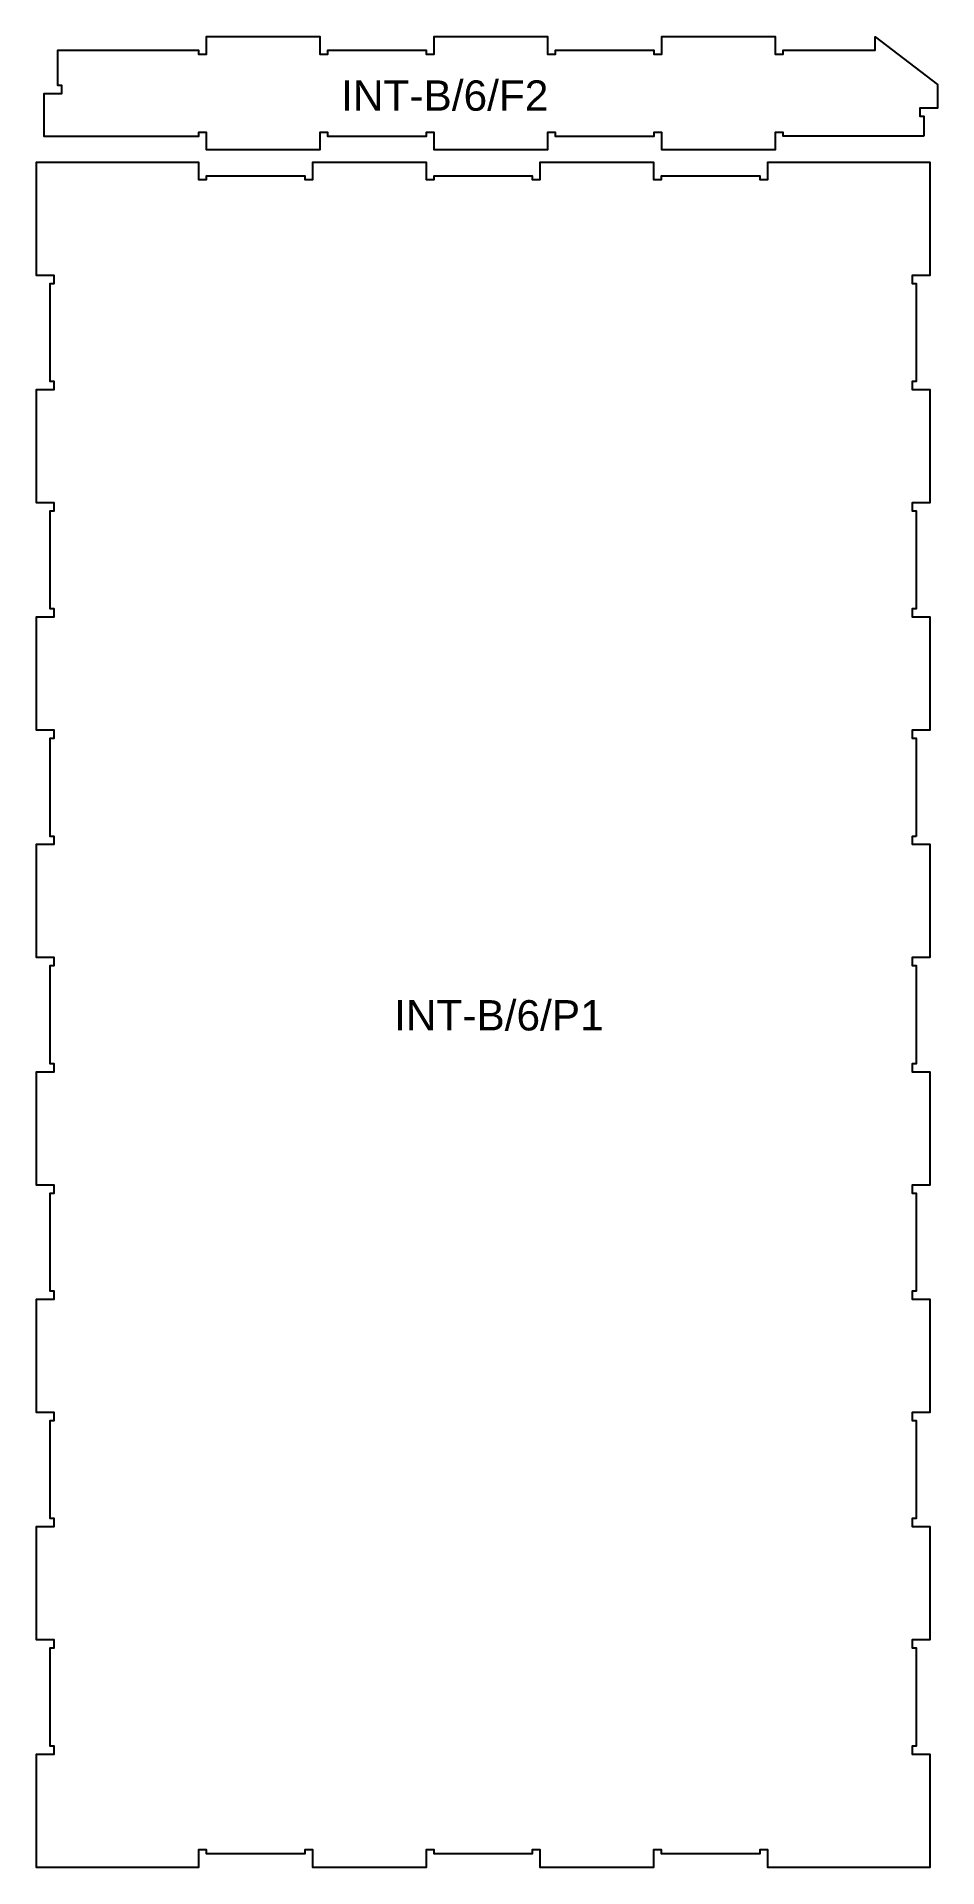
# Model space of a CAD drawing. Header units: millimetres. Extents: x 111 to 1299, y 145 to 2560.
import ezdxf

# ---------------------------------------------------------------- set-up
doc = ezdxf.new("R2010")
doc.units = ezdxf.units.MM
doc.layers.add('1_ANYTOOL_1MMDEEP_INSIDE', color=2, linetype='Continuous', true_color=0xffff00)
doc.layers.add('6_ANYTOOL_CUTTHROUGH_OUTSI', color=5, linetype='Continuous', true_color=0x0000ff)
doc.styles.add('textstyle11', font='standard')
doc.styles.add('textstyle12', font='standard')

msp = doc.modelspace()

# ---------------------------------------------------------------- linework, layer by layer
at = {"layer": '6_ANYTOOL_CUTTHROUGH_OUTSI'}
for points in [[(1281.1, 2428.6), (1095.6, 2428.6), (1095.6, 2433.5), (1085.1, 2433.5), (1085.1, 2410.5), (935.6, 2410.5), (935.6, 2433.5), (925.1, 2433.5), (925.1, 2428.5), (795.6, 2428.5), (795.6, 2433.5), (785.1, 2433.5), (785.1, 2410.5), (635.6, 2410.5), (635.6, 2433.5), (625.1, 2433.5), (625.1, 2428.5), (495.6, 2428.5), (495.6, 2433.5), (485.1, 2433.5), (485.1, 2410.5), (335.6, 2410.5), (335.6, 2433.5), (325.1, 2433.5), (325.1, 2428.5), (121.6, 2428.5), (121.6, 2485), (144.6, 2485), (144.6, 2495.5), (139.6, 2495.5), (139.6, 2542), (325.1, 2542), (325.1, 2537), (335.6, 2537), (335.6, 2560), (485.1, 2560), (485.1, 2537), (495.6, 2537), (495.6, 2542), (625.1, 2542), (625.1, 2537), (635.6, 2537), (635.6, 2560), (785.1, 2560), (785.1, 2537), (795.6, 2537), (795.6, 2542), (925.1, 2542), (925.1, 2537), (935.6, 2537), (935.6, 2560), (1085.1, 2560), (1085.1, 2537), (1095.6, 2537), (1095.6, 2542.1), (1217.2, 2542.1), (1217.2, 2559.8), (1299.1, 2496.8), (1299.1, 2465.6), (1276.1, 2465.6), (1276.1, 2455.1), (1281.1, 2455.1)], [(1271, 1505.1), (1266, 1505.1), (1266, 1494.6), (1289, 1494.6), (1289, 1345.1), (1266, 1345.1), (1266, 1334.6), (1271, 1334.6), (1271, 1205.1), (1266, 1205.1), (1266, 1194.6), (1289, 1194.6), (1289, 1045.1), (1266, 1045.1), (1266, 1034.6), (1271, 1034.6), (1271, 905.1), (1266, 905.1), (1266, 894.6), (1289, 894.6), (1289, 745.1), (1266, 745.1), (1266, 734.6), (1271, 734.6), (1271, 605.1), (1266, 605.1), (1266, 594.6), (1289, 594.6), (1289, 445.1), (1266, 445.1), (1266, 434.6), (1271, 434.6), (1271, 305.1), (1266, 305.1), (1266, 294.6), (1289, 294.6), (1289, 145.1), (1075.5, 145.1), (1075.5, 168.1), (1065, 168.1), (1065, 163.1), (935.5, 163.1), (935.5, 168.1), (925, 168.1), (925, 145.1), (775.5, 145.1), (775.5, 168.1), (765, 168.1), (765, 163.1), (635.5, 163.1), (635.5, 168.1), (625, 168.1), (625, 145.1), (475.5, 145.1), (475.5, 168.1), (465, 168.1), (465, 163.1), (335.5, 163.1), (335.5, 168.1), (325, 168.1), (325, 145.1), (111.5, 145.1), (111.5, 294.6), (134.5, 294.6), (134.5, 305.1), (129.5, 305.1), (129.5, 434.6), (134.5, 434.6), (134.5, 445.1), (111.5, 445.1), (111.5, 594.6), (134.5, 594.6), (134.5, 605.1), (129.5, 605.1), (129.5, 734.6), (134.5, 734.6), (134.5, 745.1), (111.5, 745.1), (111.5, 894.6), (134.5, 894.6), (134.5, 905.1), (129.5, 905.1), (129.5, 1034.6), (134.5, 1034.6), (134.5, 1045.1), (111.5, 1045.1), (111.5, 1194.6), (134.5, 1194.6), (134.5, 1205.1), (129.5, 1205.1), (129.5, 1334.6), (134.5, 1334.6), (134.5, 1345.1), (111.5, 1345.1), (111.5, 1494.6), (134.5, 1494.6), (134.5, 1505.1), (129.5, 1505.1), (129.5, 1634.6), (134.5, 1634.6), (134.5, 1645.1), (111.5, 1645.1), (111.5, 1794.6), (134.5, 1794.6), (134.5, 1805.1), (129.5, 1805.1), (129.5, 1934.6), (134.5, 1934.6), (134.5, 1945.1), (111.5, 1945.1), (111.5, 2094.6), (134.5, 2094.6), (134.5, 2105.1), (129.5, 2105.1), (129.5, 2234.6), (134.5, 2234.6), (134.5, 2245.1), (111.5, 2245.1), (111.5, 2394.6), (325, 2394.6), (325, 2371.6), (335.5, 2371.6), (335.5, 2376.6), (465, 2376.6), (465, 2371.6), (475.5, 2371.6), (475.5, 2394.6), (625, 2394.6), (625, 2371.6), (635.5, 2371.6), (635.5, 2376.6), (765, 2376.6), (765, 2371.6), (775.5, 2371.6), (775.5, 2394.6), (925, 2394.6), (925, 2371.6), (935.5, 2371.6), (935.5, 2376.6), (1065, 2376.6), (1065, 2371.6), (1075.5, 2371.6), (1075.5, 2394.6), (1289, 2394.6), (1289, 2245.1), (1266, 2245.1), (1266, 2234.6), (1271, 2234.6), (1271, 2105.1), (1266, 2105.1), (1266, 2094.6), (1289, 2094.6), (1289, 1945.1), (1266, 1945.1), (1266, 1934.6), (1271, 1934.6), (1271, 1805.1), (1266, 1805.1), (1266, 1794.6), (1289, 1794.6), (1289, 1645.1), (1266, 1645.1), (1266, 1634.6), (1271, 1634.6)]]:
    msp.add_lwpolyline(points, close=True, dxfattribs=at)

# ---------------------------------------------------------------- texts
at = {"layer": '1_ANYTOOL_1MMDEEP_INSIDE', "char_height": 40, "attachment_point": 1}
for s, insert, width, style in [('\\fArial;INT-B/6/F2', (513, 2502.3), 302.892, 'textstyle12'), ('\\fArial;INT-B/6/P1', (582.8, 1289.1), 299.036, 'textstyle11')]:
    msp.add_mtext(s, dxfattribs=dict(at, insert=insert, width=width, style=style))

doc.saveas('drawing.dxf')
